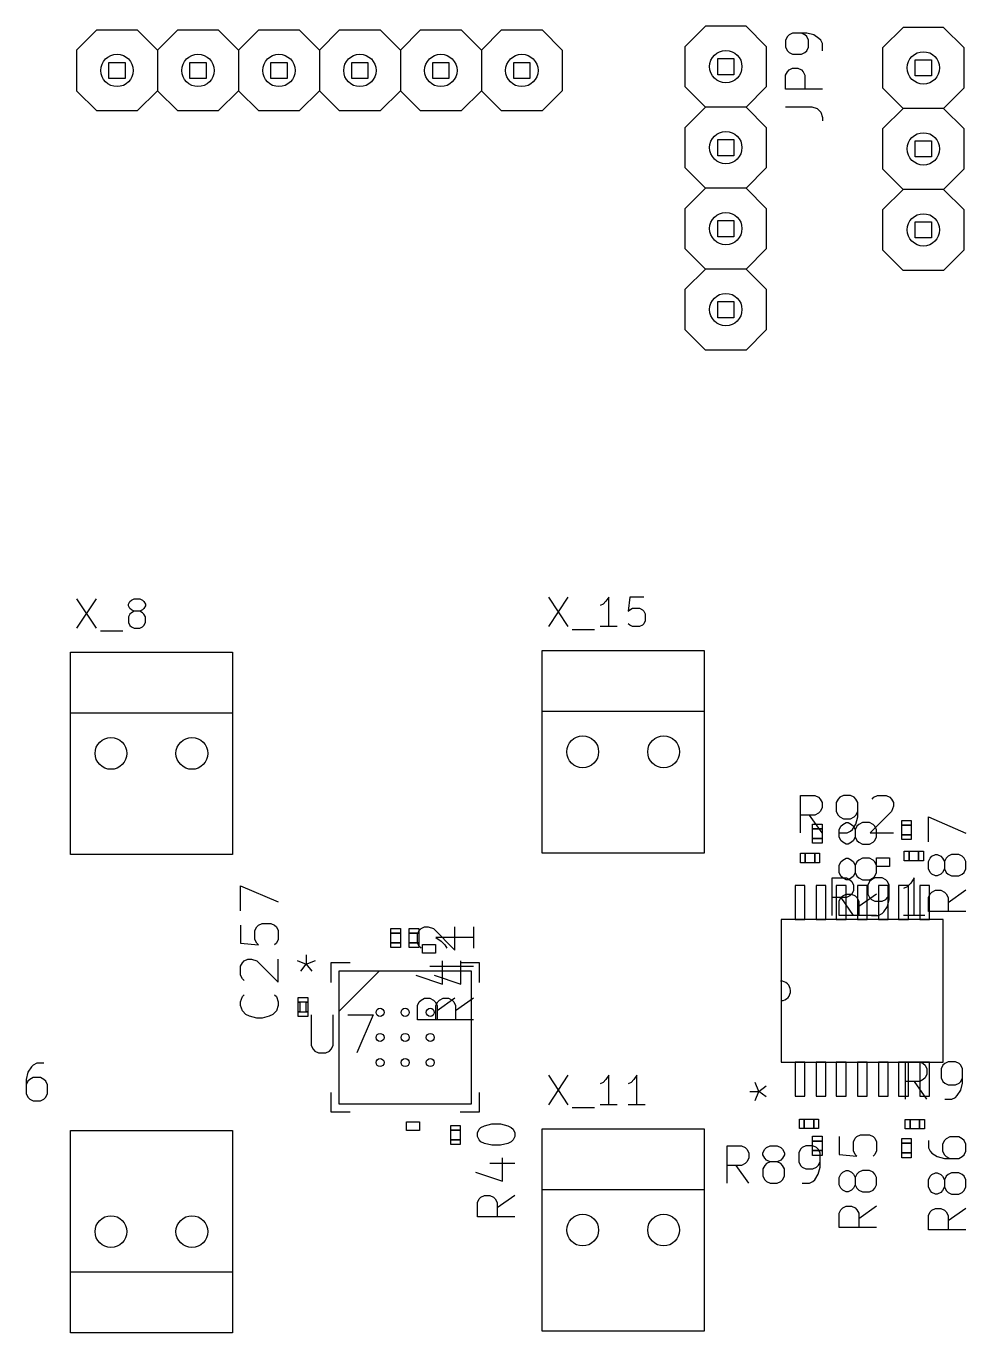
# Model space of a CAD drawing. Header units: millimetres. Extents: x -1 to 260, y -56 to 300.
# Drawn here: x 36.77 to 66.25, y 41.27 to 82.26 of the extents above; entities that cross this region are included whole.
import ezdxf

# ---------------------------------------------------------------- set-up
doc = ezdxf.new("R2010")
doc.units = ezdxf.units.MM
for name, color, linetype, true_color in [('Edge.Cuts', 254, 'CONTINUOUS', 0xd0d2cd), ('F.Fab', 9, 'CONTINUOUS', 0xafafaf), ('F.Silkscreen', 41, 'CONTINUOUS', 0xf2eda1)]:
    doc.layers.add(name, color=color, linetype=linetype, true_color=true_color)

msp = doc.modelspace()

# ---------------------------------------------------------------- linework, layer by layer
at = {"layer": 'Edge.Cuts'}
for centre, radius in [((39.62, 80.87), 0.508), ((42.16, 80.87), 0.508), ((44.7, 80.87), 0.508), ((47.24, 80.87), 0.508), ((49.78, 80.87), 0.508), ((52.32, 80.87), 0.508), ((58.72, 80.99), 0.508), ((64.92, 80.95), 0.508), ((58.72, 78.45), 0.508), ((64.92, 78.41), 0.508), ((58.72, 75.91), 0.508), ((64.92, 75.87), 0.508), ((58.72, 73.37), 0.508), ((39.43, 59.45), 0.5), ((41.97, 59.45), 0.5), ((54.23, 59.5), 0.5), ((56.77, 59.5), 0.5), ((47.8726, 51.3274), 0.127), ((48.66, 51.3274), 0.127), ((49.4474, 51.3274), 0.127), ((47.8726, 50.54), 0.127), ((48.66, 50.54), 0.127), ((49.4474, 50.54), 0.127), ((47.8726, 49.7526), 0.127), ((48.66, 49.7526), 0.127), ((49.4474, 49.7526), 0.127), ((39.43, 44.45), 0.5), ((41.97, 44.45), 0.5), ((54.23, 44.5), 0.5), ((56.77, 44.5), 0.5)]:
    msp.add_circle(centre, radius, dxfattribs=at)
at = {"layer": 'F.Fab', "linetype": 'CONTINUOUS'}
for p, q in [((58.466, 80.736), (58.466, 81.244)), ((58.466, 81.244), (58.974, 81.244)), ((58.974, 81.244), (58.974, 80.736)), ((64.666, 80.696), (64.666, 81.204)), ((64.666, 81.204), (65.174, 81.204)), ((65.174, 81.204), (65.174, 80.696)), ((39.366, 80.616), (39.366, 81.124)), ((39.366, 81.124), (39.874, 81.124)), ((39.874, 81.124), (39.874, 80.616)), ((41.906, 80.616), (41.906, 81.124)), ((41.906, 81.124), (42.414, 81.124)), ((42.414, 81.124), (42.414, 80.616)), ((44.446, 80.616), (44.446, 81.124)), ((44.446, 81.124), (44.954, 81.124)), ((44.954, 81.124), (44.954, 80.616)), ((46.986, 80.616), (46.986, 81.124)), ((46.986, 81.124), (47.494, 81.124)), ((47.494, 81.124), (47.494, 80.616)), ((49.526, 80.616), (49.526, 81.124)), ((49.526, 81.124), (50.034, 81.124)), ((50.034, 81.124), (50.034, 80.616)), ((52.066, 80.616), (52.066, 81.124)), ((52.066, 81.124), (52.574, 81.124)), ((52.574, 81.124), (52.574, 80.616)), ((39.874, 80.616), (39.366, 80.616)), ((42.414, 80.616), (41.906, 80.616)), ((44.954, 80.616), (44.446, 80.616)), ((47.494, 80.616), (46.986, 80.616)), ((50.034, 80.616), (49.526, 80.616)), ((52.574, 80.616), (52.066, 80.616)), ((58.974, 80.736), (58.466, 80.736)), ((65.174, 80.696), (64.666, 80.696)), ((58.466, 78.196), (58.466, 78.704)), ((58.466, 78.704), (58.974, 78.704)), ((58.974, 78.704), (58.974, 78.196)), ((64.666, 78.156), (64.666, 78.664)), ((64.666, 78.664), (65.174, 78.664)), ((65.174, 78.664), (65.174, 78.156)), ((58.974, 78.196), (58.466, 78.196)), ((65.174, 78.156), (64.666, 78.156)), ((58.466, 75.656), (58.466, 76.164)), ((58.466, 76.164), (58.974, 76.164)), ((58.974, 76.164), (58.974, 75.656)), ((64.666, 75.616), (64.666, 76.124)), ((64.666, 76.124), (65.174, 76.124)), ((65.174, 76.124), (65.174, 75.616)), ((58.974, 75.656), (58.466, 75.656)), ((65.174, 75.616), (64.666, 75.616)), ((58.466, 73.116), (58.466, 73.624)), ((58.466, 73.624), (58.974, 73.624)), ((58.974, 73.624), (58.974, 73.116)), ((58.974, 73.116), (58.466, 73.116)), ((61.44, 57.08), (61.44, 57.23)), ((61.44, 57.23), (61.74, 57.23)), ((61.74, 57.08), (61.44, 57.08)), ((61.74, 57.23), (61.74, 57.08)), ((64.24, 57.2), (64.24, 57.35)), ((64.24, 57.35), (64.54, 57.35)), ((64.54, 57.2), (64.24, 57.2)), ((64.54, 57.35), (64.54, 57.2)), ((61.44, 56.63), (61.44, 56.78)), ((61.44, 56.78), (61.74, 56.78)), ((61.74, 56.63), (61.44, 56.63)), ((61.74, 56.78), (61.74, 56.63)), ((64.24, 56.75), (64.24, 56.9)), ((64.24, 56.9), (64.54, 56.9)), ((64.54, 56.75), (64.24, 56.75)), ((64.54, 56.9), (64.54, 56.75)), ((61.06, 56.02), (61.06, 56.32)), ((61.06, 56.32), (61.21, 56.32)), ((61.21, 56.32), (61.21, 56.02)), ((61.51, 56.02), (61.51, 56.32)), ((61.51, 56.32), (61.66, 56.32)), ((61.66, 56.32), (61.66, 56.02)), ((64.32, 56.08), (64.32, 56.38)), ((64.32, 56.38), (64.47, 56.38)), ((64.47, 56.38), (64.47, 56.08)), ((64.77, 56.08), (64.77, 56.38)), ((64.77, 56.38), (64.92, 56.38)), ((64.92, 56.38), (64.92, 56.08)), ((61.21, 56.02), (61.06, 56.02)), ((61.66, 56.02), (61.51, 56.02)), ((64.47, 56.08), (64.32, 56.08)), ((64.92, 56.08), (64.77, 56.08)), ((60.8918, 55.302), (60.8918, 54.2352)), ((61.1966, 55.302), (60.8918, 55.302)), ((61.1966, 54.2352), (61.1966, 55.302)), ((61.5522, 55.302), (61.5522, 54.2352)), ((61.857, 55.302), (61.5522, 55.302)), ((61.857, 54.2352), (61.857, 55.302)), ((62.1872, 55.302), (62.1872, 54.2352)), ((62.492, 55.302), (62.1872, 55.302)), ((62.492, 54.2352), (62.492, 55.302)), ((62.8476, 55.302), (62.8476, 54.2352)), ((63.1524, 55.302), (62.8476, 55.302)), ((63.1524, 54.2352), (63.1524, 55.302)), ((63.508, 55.302), (63.508, 54.2352)), ((63.8128, 55.302), (63.508, 55.302)), ((63.8128, 54.2352), (63.8128, 55.302)), ((64.143, 55.302), (64.143, 54.2352)), ((64.4478, 55.302), (64.143, 55.302)), ((64.4478, 54.2352), (64.4478, 55.302)), ((64.8034, 55.302), (64.8034, 54.2352)), ((65.1082, 55.302), (64.8034, 55.302)), ((65.1082, 54.2352), (65.1082, 55.302)), ((60.46, 54.2352), (60.46, 51.6952)), ((65.54, 54.2352), (60.46, 54.2352)), ((60.8918, 54.2352), (61.1966, 54.2352)), ((61.5522, 54.2352), (61.857, 54.2352)), ((62.1872, 54.2352), (62.492, 54.2352)), ((62.8476, 54.2352), (63.1524, 54.2352)), ((63.508, 54.2352), (63.8128, 54.2352)), ((64.143, 54.2352), (64.4478, 54.2352)), ((64.8034, 54.2352), (65.1082, 54.2352)), ((65.54, 49.7648), (65.54, 54.2352)), ((48.21, 53.81), (48.21, 53.96)), ((48.21, 53.96), (48.51, 53.96)), ((48.51, 53.81), (48.21, 53.81)), ((48.51, 53.96), (48.51, 53.81)), ((48.79, 53.81), (48.79, 53.96)), ((48.79, 53.96), (49.09, 53.96)), ((49.09, 53.81), (48.79, 53.81)), ((49.09, 53.96), (49.09, 53.81)), ((48.21, 53.36), (48.21, 53.51)), ((48.21, 53.51), (48.51, 53.51)), ((48.51, 53.36), (48.21, 53.36)), ((48.51, 53.51), (48.51, 53.36)), ((48.79, 53.36), (48.79, 53.51)), ((48.79, 53.51), (49.09, 53.51)), ((49.09, 53.36), (48.79, 53.36)), ((49.09, 53.51), (49.09, 53.36)), ((45.273873, 52.957918), (45.558111, 52.844223)), ((45.558111, 53.128461), (45.558111, 52.844223)), ((45.558111, 52.844223), (45.84235, 52.957918)), ((45.387569, 52.616832), (45.558111, 52.844223)), ((45.558111, 52.844223), (45.728654, 52.616832)), ((46.5772, 52.6228), (46.5772, 48.4572)), ((46.5772, 51.3528), (47.8472, 52.6228)), ((50.7428, 52.6228), (46.5772, 52.6228)), ((47.5678, 52.6228), (47.263, 52.6228)), ((48.0504, 52.6228), (47.771, 52.6228)), ((48.5584, 52.6228), (48.2536, 52.6228)), ((49.0664, 52.6228), (48.7616, 52.6228)), ((49.549, 52.6228), (49.2696, 52.6228)), ((50.057, 52.6228), (49.7522, 52.6228)), ((50.7428, 48.4572), (50.7428, 52.6228)), ((45.30795, 51.648587), (45.30795, 51.798587)), ((45.30795, 51.798587), (45.60795, 51.798587)), ((45.30795, 51.348587), (45.30795, 51.648587)), ((45.30795, 51.648587), (45.35795, 51.648587)), ((45.60795, 51.648587), (45.30795, 51.648587)), ((45.35795, 51.648587), (45.35795, 51.348587)), ((45.55795, 51.348587), (45.55795, 51.648587)), ((45.55795, 51.648587), (45.60795, 51.648587)), ((45.60795, 51.798587), (45.60795, 51.648587)), ((45.60795, 51.648587), (45.60795, 51.348587)), ((46.5772, 51.937), (46.5772, 51.6322)), ((50.7428, 51.6322), (50.7428, 51.937)), ((60.46, 51.6952), (60.46, 49.7648)), ((45.35795, 51.348587), (45.30795, 51.348587)), ((45.30795, 51.198587), (45.30795, 51.348587)), ((45.30795, 51.348587), (45.60795, 51.348587)), ((45.60795, 51.348587), (45.55795, 51.348587)), ((45.60795, 51.348587), (45.60795, 51.198587)), ((45.715849, 51.253754), (45.715849, 50.283644)), ((46.400633, 50.283644), (46.400633, 51.253754)), ((46.5772, 51.429), (46.5772, 51.1496)), ((46.857156, 51.253754), (47.65607, 51.253754)), ((47.65607, 51.253754), (47.142482, 50.055382)), ((50.7428, 51.1496), (50.7428, 51.429)), ((45.60795, 51.198587), (45.30795, 51.198587)), ((46.5772, 50.9464), (46.5772, 50.6416)), ((50.7428, 50.6416), (50.7428, 50.9464)), ((46.5772, 50.4384), (46.5772, 50.1336)), ((50.7428, 50.1336), (50.7428, 50.4384)), ((45.715849, 50.283644), (45.772915, 50.169513)), ((45.772915, 50.169513), (45.82998, 50.112448)), ((45.82998, 50.112448), (45.944111, 50.055382)), ((45.944111, 50.055382), (46.172372, 50.055382)), ((46.172372, 50.055382), (46.286503, 50.112448)), ((46.286503, 50.112448), (46.343568, 50.169513)), ((46.343568, 50.169513), (46.400633, 50.283644)), ((46.5772, 49.9304), (46.5772, 49.651)), ((50.7428, 49.651), (50.7428, 49.9304)), ((60.46, 49.7648), (65.54, 49.7648)), ((60.8918, 49.7648), (60.8918, 48.698)), ((61.1966, 49.7648), (60.8918, 49.7648)), ((61.1966, 48.698), (61.1966, 49.7648)), ((61.5522, 49.7648), (61.5522, 48.698)), ((61.857, 49.7648), (61.5522, 49.7648)), ((61.857, 48.698), (61.857, 49.7648)), ((62.1872, 49.7648), (62.1872, 48.698)), ((62.492, 49.7648), (62.1872, 49.7648)), ((62.492, 48.698), (62.492, 49.7648)), ((62.8476, 49.7648), (62.8476, 48.698)), ((63.1524, 49.7648), (62.8476, 49.7648)), ((63.1524, 48.698), (63.1524, 49.7648)), ((63.508, 49.7648), (63.508, 48.698)), ((63.8128, 49.7648), (63.508, 49.7648)), ((63.8128, 48.698), (63.8128, 49.7648)), ((64.143, 49.7648), (64.143, 48.698)), ((64.4478, 49.7648), (64.143, 49.7648)), ((64.4478, 48.698), (64.4478, 49.7648)), ((64.8034, 49.7648), (64.8034, 48.698)), ((65.1082, 49.7648), (64.8034, 49.7648)), ((65.1082, 48.698), (65.1082, 49.7648)), ((46.5772, 49.4478), (46.5772, 49.143)), ((50.7428, 49.143), (50.7428, 49.4478)), ((59.471738, 48.847311), (59.755976, 48.847311)), ((59.755976, 48.847311), (59.642281, 49.13155)), ((59.642281, 48.563073), (59.755976, 48.847311)), ((59.755976, 48.847311), (59.983367, 49.017854)), ((59.983367, 48.676769), (59.755976, 48.847311)), ((46.5772, 48.4572), (50.7428, 48.4572)), ((47.263, 48.4572), (47.5678, 48.4572)), ((47.771, 48.4572), (48.0504, 48.4572)), ((48.2536, 48.4572), (48.5584, 48.4572)), ((48.7616, 48.4572), (49.0664, 48.4572)), ((49.2696, 48.4572), (49.549, 48.4572)), ((49.7522, 48.4572), (50.057, 48.4572)), ((60.8918, 48.698), (61.1966, 48.698)), ((61.5522, 48.698), (61.857, 48.698)), ((62.1872, 48.698), (62.492, 48.698)), ((62.8476, 48.698), (63.1524, 48.698)), ((63.508, 48.698), (63.8128, 48.698)), ((64.143, 48.698), (64.4478, 48.698)), ((64.8034, 48.698), (65.1082, 48.698)), ((61.03, 47.68), (61.03, 47.98)), ((61.03, 47.98), (61.18, 47.98)), ((61.18, 47.98), (61.18, 47.68)), ((61.48, 47.68), (61.48, 47.98)), ((61.48, 47.98), (61.63, 47.98)), ((61.63, 47.98), (61.63, 47.68)), ((64.35, 47.67), (64.35, 47.97)), ((64.35, 47.97), (64.5, 47.97)), ((64.5, 47.97), (64.5, 47.67)), ((64.8, 47.67), (64.8, 47.97)), ((64.8, 47.97), (64.95, 47.97)), ((64.95, 47.97), (64.95, 47.67)), ((50.09, 47.63), (50.09, 47.78)), ((50.09, 47.78), (50.39, 47.78)), ((50.39, 47.63), (50.09, 47.63)), ((50.39, 47.78), (50.39, 47.63)), ((61.18, 47.68), (61.03, 47.68)), ((61.63, 47.68), (61.48, 47.68)), ((64.5, 47.67), (64.35, 47.67)), ((64.95, 47.67), (64.8, 47.67)), ((50.09, 47.18), (50.09, 47.33)), ((50.09, 47.33), (50.39, 47.33)), ((50.39, 47.18), (50.09, 47.18)), ((50.39, 47.33), (50.39, 47.18)), ((61.44, 47.29), (61.44, 47.44)), ((61.44, 47.44), (61.74, 47.44)), ((61.74, 47.29), (61.44, 47.29)), ((61.74, 47.44), (61.74, 47.29)), ((64.24, 47.22), (64.24, 47.37)), ((64.24, 47.37), (64.54, 47.37)), ((64.54, 47.22), (64.24, 47.22)), ((64.54, 47.37), (64.54, 47.22)), ((61.44, 46.84), (61.44, 46.99)), ((61.44, 46.99), (61.74, 46.99)), ((61.74, 46.84), (61.44, 46.84)), ((61.74, 46.99), (61.74, 46.84)), ((64.24, 46.77), (64.24, 46.92)), ((64.24, 46.92), (64.54, 46.92)), ((64.54, 46.77), (64.24, 46.77)), ((64.54, 46.92), (64.54, 46.77))]:
    msp.add_line(p, q, dxfattribs=at)
at = {"layer": 'F.Fab'}
for centre, radius in [((39.62, 80.87), 0.508), ((42.16, 80.87), 0.508), ((44.7, 80.87), 0.508), ((47.24, 80.87), 0.508), ((49.78, 80.87), 0.508), ((52.32, 80.87), 0.508), ((58.72, 80.99), 0.508), ((64.92, 80.95), 0.508), ((58.72, 78.45), 0.508), ((64.92, 78.41), 0.508), ((58.72, 75.91), 0.508), ((64.92, 75.87), 0.508), ((58.72, 73.37), 0.508), ((39.43, 59.45), 0.5), ((41.97, 59.45), 0.5), ((54.23, 59.5), 0.5), ((56.77, 59.5), 0.5), ((47.8726, 51.3274), 0.127), ((48.66, 51.3274), 0.127), ((49.4474, 51.3274), 0.127), ((47.8726, 50.54), 0.127), ((48.66, 50.54), 0.127), ((49.4474, 50.54), 0.127), ((47.8726, 49.7526), 0.127), ((48.66, 49.7526), 0.127), ((49.4474, 49.7526), 0.127), ((39.43, 44.45), 0.5), ((41.97, 44.45), 0.5), ((54.23, 44.5), 0.5), ((56.77, 44.5), 0.5)]:
    msp.add_circle(centre, radius, dxfattribs=at)
msp.add_arc((60.4473, 52), 0.305064, -87.614056, 92.385944, dxfattribs=at)
at = {"layer": 'F.Silkscreen', "linetype": 'CONTINUOUS'}
for p, q in [((38.985, 82.14), (38.35, 81.505)), ((38.985, 82.14), (40.255, 82.14)), ((40.255, 82.14), (40.89, 81.505)), ((40.89, 81.505), (41.525, 82.14)), ((41.525, 82.14), (42.795, 82.14)), ((42.795, 82.14), (43.43, 81.505)), ((43.43, 81.505), (44.065, 82.14)), ((44.065, 82.14), (45.335, 82.14)), ((45.335, 82.14), (45.97, 81.505)), ((46.605, 82.14), (45.97, 81.505)), ((46.605, 82.14), (47.875, 82.14)), ((47.875, 82.14), (48.51, 81.505)), ((48.51, 81.505), (49.145, 82.14)), ((49.145, 82.14), (50.415, 82.14)), ((50.415, 82.14), (51.05, 81.505)), ((51.685, 82.14), (51.05, 81.505)), ((51.685, 82.14), (52.955, 82.14)), ((52.955, 82.14), (53.59, 81.505)), ((58.085, 82.26), (57.45, 81.625)), ((59.355, 82.26), (58.085, 82.26)), ((59.99, 81.625), (59.355, 82.26)), ((60.707956, 81.985836), (60.652922, 81.930802)), ((60.818022, 82.040869), (60.707956, 81.985836)), ((61.258289, 82.040869), (60.818022, 82.040869)), ((61.203256, 81.985836), (61.093189, 82.040869)), ((61.258289, 81.930802), (61.203256, 81.985836)), ((61.478422, 81.985836), (61.258289, 82.040869)), ((61.643522, 81.875769), (61.478422, 81.985836)), ((64.285, 82.22), (63.65, 81.585)), ((65.555, 82.22), (64.285, 82.22)), ((66.19, 81.585), (65.555, 82.22)), ((57.45, 80.355), (57.45, 81.625)), ((59.99, 81.625), (59.99, 80.355)), ((60.652922, 81.930802), (60.597889, 81.820736)), ((60.597889, 81.820736), (60.597889, 81.600602)), ((60.597889, 81.600602), (60.652922, 81.490536)), ((61.313322, 81.820736), (61.258289, 81.930802)), ((61.258289, 81.490536), (61.313322, 81.600602)), ((61.313322, 81.600602), (61.313322, 81.820736)), ((61.698556, 81.820736), (61.643522, 81.875769)), ((61.753589, 81.710669), (61.698556, 81.820736)), ((61.753589, 81.490536), (61.753589, 81.710669)), ((63.65, 80.315), (63.65, 81.585)), ((66.19, 81.585), (66.19, 80.315)), ((38.35, 81.505), (38.35, 80.235)), ((40.89, 81.505), (40.89, 80.235)), ((43.43, 81.505), (43.43, 80.235)), ((45.97, 81.505), (45.97, 80.235)), ((48.51, 81.505), (48.51, 80.235)), ((51.05, 81.505), (51.05, 80.235)), ((53.59, 81.505), (53.59, 80.235)), ((60.652922, 81.490536), (60.707956, 81.435502)), ((60.707956, 81.435502), (60.818022, 81.380469)), ((60.818022, 81.380469), (61.093189, 81.380469)), ((61.093189, 81.380469), (61.203256, 81.435502)), ((61.203256, 81.435502), (61.258289, 81.490536)), ((60.597889, 80.720069), (60.652922, 80.830136)), ((60.652922, 80.830136), (60.707956, 80.885169)), ((60.707956, 80.885169), (60.818022, 80.940202)), ((60.818022, 80.940202), (60.983122, 80.940202)), ((60.983122, 80.940202), (61.093189, 80.885169)), ((61.093189, 80.885169), (61.148222, 80.830136)), ((61.148222, 80.830136), (61.203256, 80.720069)), ((58.085, 79.72), (57.45, 80.355)), ((59.99, 80.355), (59.355, 79.72)), ((60.597889, 80.279802), (60.597889, 80.720069)), ((61.203256, 80.720069), (61.203256, 80.279802)), ((38.35, 80.235), (38.985, 79.6)), ((40.89, 80.235), (40.255, 79.6)), ((41.525, 79.6), (40.89, 80.235)), ((43.43, 80.235), (42.795, 79.6)), ((44.065, 79.6), (43.43, 80.235)), ((45.97, 80.235), (45.335, 79.6)), ((45.97, 80.235), (46.605, 79.6)), ((48.51, 80.235), (47.875, 79.6)), ((49.145, 79.6), (48.51, 80.235)), ((51.05, 80.235), (50.415, 79.6)), ((51.05, 80.235), (51.685, 79.6)), ((53.59, 80.235), (52.955, 79.6)), ((61.753589, 80.279802), (60.597889, 80.279802)), ((64.285, 79.68), (63.65, 80.315)), ((66.19, 80.315), (65.555, 79.68)), ((40.255, 79.6), (38.985, 79.6)), ((42.795, 79.6), (41.525, 79.6)), ((45.335, 79.6), (44.065, 79.6)), ((47.875, 79.6), (46.605, 79.6)), ((50.415, 79.6), (49.145, 79.6)), ((52.955, 79.6), (51.685, 79.6)), ((57.45, 79.085), (58.085, 79.72)), ((59.355, 79.72), (58.085, 79.72)), ((59.355, 79.72), (59.99, 79.085)), ((60.597889, 79.729469), (61.423389, 79.729469)), ((61.423389, 79.729469), (61.588489, 79.674436)), ((61.588489, 79.674436), (61.698556, 79.564369)), ((61.698556, 79.564369), (61.753589, 79.399269)), ((63.65, 79.045), (64.285, 79.68)), ((65.555, 79.68), (64.285, 79.68)), ((65.555, 79.68), (66.19, 79.045)), ((61.753589, 79.399269), (61.753589, 79.289203)), ((57.45, 77.815), (57.45, 79.085)), ((59.99, 79.085), (59.99, 77.815)), ((63.65, 77.775), (63.65, 79.045)), ((66.19, 79.045), (66.19, 77.775)), ((58.085, 77.18), (57.45, 77.815)), ((59.99, 77.815), (59.355, 77.18)), ((64.285, 77.14), (63.65, 77.775)), ((66.19, 77.775), (65.555, 77.14)), ((57.45, 76.545), (58.085, 77.18)), ((59.355, 77.18), (58.085, 77.18)), ((59.355, 77.18), (59.99, 76.545)), ((63.65, 76.505), (64.285, 77.14)), ((65.555, 77.14), (64.285, 77.14)), ((65.555, 77.14), (66.19, 76.505)), ((57.45, 75.275), (57.45, 76.545)), ((59.99, 76.545), (59.99, 75.275)), ((63.65, 75.235), (63.65, 76.505)), ((66.19, 76.505), (66.19, 75.235)), ((58.085, 74.64), (57.45, 75.275)), ((59.99, 75.275), (59.355, 74.64)), ((64.285, 74.6), (63.65, 75.235)), ((66.19, 75.235), (65.555, 74.6)), ((58.085, 74.64), (57.45, 74.005)), ((59.355, 74.64), (58.085, 74.64)), ((59.99, 74.005), (59.355, 74.64)), ((65.555, 74.6), (64.285, 74.6)), ((57.45, 72.735), (57.45, 74.005)), ((59.99, 74.005), (59.99, 72.735)), ((58.085, 72.1), (57.45, 72.735)), ((59.99, 72.735), (59.355, 72.1)), ((59.355, 72.1), (58.085, 72.1)), ((53.152237, 64.352463), (53.76861, 63.427903)), ((53.76861, 64.352463), (53.152237, 63.427903)), ((55.045383, 64.352463), (54.95733, 64.220383)), ((55.045383, 63.427903), (55.045383, 64.352463)), ((55.705783, 64.352463), (55.661756, 63.912196)), ((56.14605, 64.352463), (55.705783, 64.352463)), ((38.352237, 64.302463), (38.96861, 63.377903)), ((38.96861, 64.302463), (38.352237, 63.377903)), ((39.981223, 64.126356), (40.02525, 64.21441)), ((39.981223, 64.08233), (39.981223, 64.126356)), ((40.02525, 63.994276), (39.981223, 64.08233)), ((40.02525, 64.21441), (40.069277, 64.258436)), ((40.069277, 63.95025), (40.02525, 63.994276)), ((40.069277, 64.258436), (40.15733, 64.302463)), ((40.15733, 63.906223), (40.069277, 63.95025)), ((40.15733, 64.302463), (40.333437, 64.302463)), ((40.333437, 64.302463), (40.42149, 64.258436)), ((40.42149, 63.95025), (40.333437, 63.906223)), ((40.42149, 64.258436), (40.465517, 64.21441)), ((40.465517, 63.994276), (40.42149, 63.95025)), ((40.465517, 64.21441), (40.509543, 64.126356)), ((40.509543, 64.08233), (40.465517, 63.994276)), ((40.509543, 64.126356), (40.509543, 64.08233)), ((54.869277, 64.13233), (54.781223, 64.088303)), ((54.95733, 64.220383), (54.869277, 64.13233)), ((55.661756, 63.912196), (55.705783, 63.956223)), ((55.705783, 63.956223), (55.793836, 64.00025)), ((55.793836, 64.00025), (56.01397, 64.00025)), ((56.01397, 64.00025), (56.102023, 63.956223)), ((56.102023, 63.956223), (56.14605, 63.912196)), ((40.02525, 63.81817), (39.981223, 63.730116)), ((39.981223, 63.730116), (39.981223, 63.55401)), ((39.981223, 63.55401), (40.02525, 63.465956)), ((40.069277, 63.862196), (40.02525, 63.81817)), ((40.15733, 63.906223), (40.069277, 63.862196)), ((40.333437, 63.906223), (40.15733, 63.906223)), ((40.42149, 63.862196), (40.333437, 63.906223)), ((40.465517, 63.81817), (40.42149, 63.862196)), ((40.509543, 63.730116), (40.465517, 63.81817)), ((40.465517, 63.465956), (40.509543, 63.55401)), ((40.509543, 63.55401), (40.509543, 63.730116)), ((56.14605, 63.912196), (56.190076, 63.824143)), ((56.190076, 63.60401), (56.14605, 63.515956)), ((56.190076, 63.824143), (56.190076, 63.60401)), ((39.10069, 63.28985), (39.805116, 63.28985)), ((40.02525, 63.465956), (40.069277, 63.42193)), ((40.069277, 63.42193), (40.15733, 63.377903)), ((40.15733, 63.377903), (40.333437, 63.377903)), ((40.333437, 63.377903), (40.42149, 63.42193)), ((40.42149, 63.42193), (40.465517, 63.465956)), ((53.90069, 63.33985), (54.605116, 63.33985)), ((55.309543, 63.427903), (54.781223, 63.427903)), ((55.705783, 63.47193), (55.661756, 63.515956)), ((55.793836, 63.427903), (55.705783, 63.47193)), ((56.01397, 63.427903), (55.793836, 63.427903)), ((56.102023, 63.47193), (56.01397, 63.427903)), ((56.14605, 63.515956), (56.102023, 63.47193)), ((38.16, 62.625), (43.24, 62.625)), ((38.16, 60.72), (38.16, 62.625)), ((43.24, 62.625), (43.24, 60.72)), ((52.96, 62.675), (58.04, 62.675)), ((52.96, 60.77), (52.96, 62.675)), ((58.04, 62.675), (58.04, 60.77)), ((38.16, 60.72), (43.24, 60.72)), ((38.16, 56.275), (38.16, 60.72)), ((43.24, 60.72), (43.24, 56.275)), ((52.96, 60.77), (58.04, 60.77)), ((52.96, 56.325), (52.96, 60.77)), ((58.04, 60.77), (58.04, 56.325)), ((61.066619, 56.953844), (61.066619, 58.130372)), ((61.066619, 58.130372), (61.51482, 58.130372)), ((61.51482, 58.130372), (61.626871, 58.074347)), ((61.626871, 58.074347), (61.682896, 58.018322)), ((61.682896, 58.018322), (61.738921, 57.906272)), ((61.738921, 57.906272), (61.738921, 57.738196)), ((62.243147, 58.018322), (62.187122, 57.906272)), ((62.187122, 57.906272), (62.187122, 57.626146)), ((62.299172, 58.074347), (62.243147, 58.018322)), ((62.411223, 58.130372), (62.299172, 58.074347)), ((62.635323, 58.130372), (62.411223, 58.130372)), ((62.747374, 58.074347), (62.635323, 58.130372)), ((62.803399, 58.018322), (62.747374, 58.074347)), ((62.859424, 57.906272), (62.803399, 58.018322)), ((62.859424, 57.458071), (62.859424, 57.906272)), ((63.307625, 58.018322), (63.36365, 58.074347)), ((63.36365, 58.074347), (63.475701, 58.130372)), ((63.475701, 58.130372), (63.755826, 58.130372)), ((63.755826, 58.130372), (63.867877, 58.074347)), ((63.867877, 58.074347), (63.923902, 58.018322)), ((63.923902, 58.018322), (63.979927, 57.906272)), ((63.979927, 57.794222), (63.923902, 57.626146)), ((63.979927, 57.906272), (63.979927, 57.794222)), ((61.51482, 57.514096), (61.066619, 57.514096)), ((61.738921, 56.953844), (61.346745, 57.514096)), ((61.626871, 57.570121), (61.51482, 57.514096)), ((61.682896, 57.626146), (61.626871, 57.570121)), ((61.738921, 57.738196), (61.682896, 57.626146)), ((62.187122, 57.626146), (62.243147, 57.514096)), ((62.243147, 57.514096), (62.299172, 57.458071)), ((62.299172, 57.458071), (62.411223, 57.402046)), ((62.411223, 57.402046), (62.635323, 57.402046)), ((62.635323, 57.402046), (62.747374, 57.458071)), ((62.747374, 57.458071), (62.803399, 57.514096)), ((62.803399, 57.514096), (62.859424, 57.626146)), ((62.803399, 57.23397), (62.859424, 57.458071)), ((63.923902, 57.626146), (63.2516, 56.953844)), ((65.076164, 56.671078), (65.076164, 57.45543)), ((65.076164, 57.45543), (66.252692, 56.951204)), ((61.44, 56.78), (61.44, 57.08)), ((61.44, 57.08), (61.74, 57.08)), ((61.74, 57.08), (61.74, 56.78)), ((62.276164, 57.055304), (62.332189, 57.167355)), ((62.276164, 56.831204), (62.276164, 57.055304)), ((62.332189, 57.167355), (62.388214, 57.22338)), ((62.388214, 57.22338), (62.500264, 57.279405)), ((62.500264, 57.279405), (62.556289, 57.279405)), ((62.523273, 56.953844), (62.635323, 57.00987)), ((62.556289, 57.279405), (62.66834, 57.22338)), ((62.635323, 57.00987), (62.691348, 57.065895)), ((62.66834, 57.22338), (62.724365, 57.167355)), ((62.691348, 57.065895), (62.803399, 57.23397)), ((62.724365, 57.167355), (62.78039, 57.055304)), ((62.836415, 57.167355), (62.78039, 57.055304)), ((62.78039, 57.055304), (62.78039, 56.831204)), ((62.89244, 57.22338), (62.836415, 57.167355)), ((63.004491, 57.279405), (62.89244, 57.22338)), ((63.228591, 57.279405), (63.004491, 57.279405)), ((63.340641, 57.22338), (63.228591, 57.279405)), ((63.396667, 57.167355), (63.340641, 57.22338)), ((63.452692, 57.055304), (63.396667, 57.167355)), ((63.452692, 56.831204), (63.452692, 57.055304)), ((64.24, 56.9), (64.24, 57.2)), ((64.24, 57.2), (64.54, 57.2)), ((64.54, 57.2), (64.54, 56.9)), ((61.74, 56.78), (61.44, 56.78)), ((62.332189, 56.719153), (62.276164, 56.831204)), ((62.299172, 56.953844), (62.523273, 56.953844)), ((62.388214, 56.663128), (62.332189, 56.719153)), ((62.500264, 56.607103), (62.388214, 56.663128)), ((62.556289, 56.607103), (62.500264, 56.607103)), ((62.66834, 56.663128), (62.556289, 56.607103)), ((62.724365, 56.719153), (62.66834, 56.663128)), ((62.78039, 56.831204), (62.724365, 56.719153)), ((62.78039, 56.831204), (62.836415, 56.719153)), ((62.836415, 56.719153), (62.89244, 56.663128)), ((62.89244, 56.663128), (63.004491, 56.607103)), ((63.004491, 56.607103), (63.228591, 56.607103)), ((63.228591, 56.607103), (63.340641, 56.663128)), ((63.2516, 56.953844), (63.979927, 56.953844)), ((63.340641, 56.663128), (63.396667, 56.719153)), ((63.396667, 56.719153), (63.452692, 56.831204)), ((64.54, 56.9), (64.24, 56.9)), ((43.24, 56.275), (38.16, 56.275)), ((58.04, 56.325), (52.96, 56.325)), ((61.21, 56.02), (61.21, 56.32)), ((61.21, 56.32), (61.51, 56.32)), ((61.51, 56.32), (61.51, 56.02)), ((62.388214, 56.102877), (62.500264, 56.158902)), ((62.500264, 56.158902), (62.556289, 56.158902)), ((62.556289, 56.158902), (62.66834, 56.102877)), ((63.004491, 56.158902), (62.89244, 56.102877)), ((63.228591, 56.158902), (63.004491, 56.158902)), ((63.340641, 56.102877), (63.228591, 56.158902)), ((63.4468, 55.8989), (63.4468, 56.1783)), ((63.4468, 56.1783), (63.8532, 56.1783)), ((63.8532, 56.1783), (63.8532, 55.8989)), ((64.47, 56.08), (64.47, 56.38)), ((64.47, 56.38), (64.77, 56.38)), ((64.77, 56.38), (64.77, 56.08)), ((65.076164, 56.054801), (65.132189, 56.166852)), ((65.132189, 56.166852), (65.188214, 56.222877)), ((65.188214, 56.222877), (65.300264, 56.278902)), ((65.300264, 56.278902), (65.356289, 56.278902)), ((65.356289, 56.278902), (65.46834, 56.222877)), ((65.46834, 56.222877), (65.524365, 56.166852)), ((65.524365, 56.166852), (65.58039, 56.054801)), ((65.636415, 56.166852), (65.58039, 56.054801)), ((65.69244, 56.222877), (65.636415, 56.166852)), ((65.804491, 56.278902), (65.69244, 56.222877)), ((66.028591, 56.278902), (65.804491, 56.278902)), ((66.140641, 56.222877), (66.028591, 56.278902)), ((66.196667, 56.166852), (66.140641, 56.222877)), ((66.252692, 56.054801), (66.196667, 56.166852)), ((61.51, 56.02), (61.21, 56.02)), ((62.276164, 55.934801), (62.332189, 56.046852)), ((62.276164, 55.710701), (62.276164, 55.934801)), ((62.332189, 56.046852), (62.388214, 56.102877)), ((62.66834, 56.102877), (62.724365, 56.046852)), ((62.724365, 56.046852), (62.78039, 55.934801)), ((62.836415, 56.046852), (62.78039, 55.934801)), ((62.78039, 55.934801), (62.78039, 55.710701)), ((62.89244, 56.102877), (62.836415, 56.046852)), ((63.396667, 56.046852), (63.340641, 56.102877)), ((63.452692, 55.934801), (63.396667, 56.046852)), ((63.8532, 55.8989), (63.4468, 55.8989)), ((63.452692, 55.710701), (63.452692, 55.934801)), ((64.77, 56.08), (64.47, 56.08)), ((65.076164, 55.830701), (65.076164, 56.054801)), ((65.132189, 55.71865), (65.076164, 55.830701)), ((65.58039, 55.830701), (65.524365, 55.71865)), ((65.58039, 56.054801), (65.58039, 55.830701)), ((65.58039, 55.830701), (65.636415, 55.71865)), ((66.196667, 55.71865), (66.252692, 55.830701)), ((66.252692, 55.830701), (66.252692, 56.054801)), ((62.056097, 54.367307), (62.056097, 55.543835)), ((62.056097, 55.543835), (62.504298, 55.543835)), ((62.332189, 55.59865), (62.276164, 55.710701)), ((62.388214, 55.542625), (62.332189, 55.59865)), ((62.500264, 55.4866), (62.388214, 55.542625)), ((62.556289, 55.4866), (62.500264, 55.4866)), ((62.504298, 55.543835), (62.616349, 55.48781)), ((62.66834, 55.542625), (62.556289, 55.4866)), ((62.616349, 55.48781), (62.672374, 55.431785)), ((62.724365, 55.59865), (62.66834, 55.542625)), ((62.672374, 55.431785), (62.728399, 55.319735)), ((62.78039, 55.710701), (62.724365, 55.59865)), ((62.78039, 55.710701), (62.836415, 55.59865)), ((62.836415, 55.59865), (62.89244, 55.542625)), ((62.89244, 55.542625), (63.004491, 55.4866)), ((63.004491, 55.4866), (63.228591, 55.4866)), ((63.232625, 55.431785), (63.1766, 55.319735)), ((63.228591, 55.4866), (63.340641, 55.542625)), ((63.28865, 55.48781), (63.232625, 55.431785)), ((63.400701, 55.543835), (63.28865, 55.48781)), ((63.340641, 55.542625), (63.396667, 55.59865)), ((63.396667, 55.59865), (63.452692, 55.710701)), ((63.624801, 55.543835), (63.400701, 55.543835)), ((63.736852, 55.48781), (63.624801, 55.543835)), ((63.792877, 55.431785), (63.736852, 55.48781)), ((63.848902, 55.319735), (63.792877, 55.431785)), ((64.521204, 55.37576), (64.409153, 55.26371)), ((64.633254, 55.543835), (64.521204, 55.37576)), ((64.633254, 54.367307), (64.633254, 55.543835)), ((65.188214, 55.662625), (65.132189, 55.71865)), ((65.300264, 55.6066), (65.188214, 55.662625)), ((65.356289, 55.6066), (65.300264, 55.6066)), ((65.46834, 55.662625), (65.356289, 55.6066)), ((65.524365, 55.71865), (65.46834, 55.662625)), ((65.636415, 55.71865), (65.69244, 55.662625)), ((65.69244, 55.662625), (65.804491, 55.6066)), ((65.804491, 55.6066), (66.028591, 55.6066)), ((66.028591, 55.6066), (66.140641, 55.662625)), ((66.140641, 55.662625), (66.196667, 55.71865)), ((43.497577, 54.51069), (43.497577, 55.295042)), ((43.497577, 55.295042), (44.674105, 54.790816)), ((62.504298, 54.927559), (62.056097, 54.927559)), ((62.276164, 54.814298), (62.332189, 54.926349)), ((62.332189, 54.926349), (62.388214, 54.982374)), ((62.728399, 54.367307), (62.336223, 54.927559)), ((62.388214, 54.982374), (62.500264, 55.038399)), ((62.500264, 55.038399), (62.66834, 55.038399)), ((62.616349, 54.983584), (62.504298, 54.927559)), ((62.672374, 55.039609), (62.616349, 54.983584)), ((62.66834, 55.038399), (62.78039, 54.982374)), ((62.728399, 55.151659), (62.672374, 55.039609)), ((62.728399, 55.319735), (62.728399, 55.151659)), ((62.78039, 54.982374), (62.836415, 54.926349)), ((62.836415, 54.926349), (62.89244, 54.814298)), ((63.452692, 55.038399), (62.89244, 54.646223)), ((63.1766, 55.319735), (63.1766, 55.039609)), ((63.1766, 55.039609), (63.232625, 54.927559)), ((63.232625, 54.927559), (63.28865, 54.871534)), ((63.736852, 54.871534), (63.792877, 54.927559)), ((63.792877, 54.927559), (63.848902, 55.039609)), ((63.848902, 54.871534), (63.848902, 55.319735)), ((64.409153, 55.26371), (64.297103, 55.207685)), ((65.076164, 54.934298), (65.132189, 55.046349)), ((65.076164, 54.486097), (65.076164, 54.934298)), ((65.132189, 55.046349), (65.188214, 55.102374)), ((65.188214, 55.102374), (65.300264, 55.158399)), ((65.300264, 55.158399), (65.46834, 55.158399)), ((65.46834, 55.158399), (65.58039, 55.102374)), ((65.58039, 55.102374), (65.636415, 55.046349)), ((65.636415, 55.046349), (65.69244, 54.934298)), ((66.252692, 55.158399), (65.69244, 54.766223)), ((65.69244, 54.934298), (65.69244, 54.486097)), ((62.276164, 54.366097), (62.276164, 54.814298)), ((62.89244, 54.814298), (62.89244, 54.366097)), ((63.28865, 54.871534), (63.400701, 54.815509)), ((63.400701, 54.815509), (63.624801, 54.815509)), ((63.624801, 54.815509), (63.736852, 54.871534)), ((63.680826, 54.479358), (63.792877, 54.647433)), ((63.792877, 54.647433), (63.848902, 54.871534)), ((44.057828, 54.062489), (44.169878, 54.118514)), ((44.169878, 54.118514), (44.450004, 54.118514)), ((44.450004, 54.118514), (44.562054, 54.062489)), ((60.46, 54.2352), (60.46, 51.6952)), ((63.452692, 54.366097), (62.276164, 54.366097)), ((63.28865, 54.367307), (63.512751, 54.367307)), ((63.512751, 54.367307), (63.624801, 54.423333)), ((63.624801, 54.423333), (63.680826, 54.479358)), ((64.969405, 54.367307), (64.297103, 54.367307)), ((66.252692, 54.486097), (65.076164, 54.486097)), ((65.54, 49.7648), (65.54, 54.2352)), ((43.497577, 54.062489), (43.497577, 53.502237)), ((43.945778, 53.894413), (44.001803, 54.006464)), ((43.945778, 53.614288), (43.945778, 53.894413)), ((44.001803, 54.006464), (44.057828, 54.062489)), ((44.562054, 54.062489), (44.61808, 54.006464)), ((44.61808, 54.006464), (44.674105, 53.894413)), ((44.674105, 53.894413), (44.674105, 53.614288)), ((48.21, 53.51), (48.21, 53.81)), ((48.21, 53.81), (48.51, 53.81)), ((48.51, 53.81), (48.51, 53.51)), ((48.79, 53.51), (48.79, 53.81)), ((48.79, 53.81), (49.09, 53.81)), ((49.046164, 53.785304), (49.102189, 53.897355)), ((49.046164, 53.505179), (49.046164, 53.785304)), ((49.09, 53.81), (49.09, 53.51)), ((49.102189, 53.897355), (49.158214, 53.95338)), ((49.158214, 53.95338), (49.270264, 54.009405)), ((49.270264, 54.009405), (49.382315, 54.009405)), ((49.382315, 54.009405), (49.55039, 53.95338)), ((49.55039, 53.95338), (50.222692, 53.281078)), ((50.222692, 53.281078), (50.222692, 54.009405)), ((50.802692, 54.009405), (50.802692, 53.337103)), ((43.497577, 53.502237), (44.057828, 53.446212)), ((44.001803, 53.502237), (43.945778, 53.614288)), ((44.057828, 53.446212), (44.001803, 53.502237)), ((44.61808, 53.502237), (44.562054, 53.446212)), ((44.674105, 53.614288), (44.61808, 53.502237)), ((48.51, 53.51), (48.21, 53.51)), ((49.09, 53.51), (48.79, 53.51)), ((49.102189, 53.393128), (49.046164, 53.505179)), ((49.158214, 53.337103), (49.102189, 53.393128)), ((49.206987, 53.1813), (49.206987, 53.4607)), ((49.206987, 53.4607), (49.613387, 53.4607)), ((49.613387, 53.4607), (49.613387, 53.1813)), ((50.802692, 53.673254), (49.626164, 53.673254)), ((49.626164, 53.673254), (49.794239, 53.561204)), ((49.794239, 53.561204), (49.906289, 53.449153)), ((49.906289, 53.449153), (49.962315, 53.337103)), ((43.497577, 52.77391), (43.553602, 52.885961)), ((43.553602, 52.885961), (43.609627, 52.941986)), ((43.609627, 52.941986), (43.721677, 52.998011)), ((43.721677, 52.998011), (43.833728, 52.998011)), ((43.833728, 52.998011), (44.001803, 52.941986)), ((44.001803, 52.941986), (44.674105, 52.269684)), ((44.674105, 52.269684), (44.674105, 52.998011)), ((45.273873, 52.957918), (45.558111, 52.844223)), ((45.558111, 53.128461), (45.558111, 52.844223)), ((45.558111, 52.844223), (45.84235, 52.957918)), ((46.3232, 52.8768), (46.3232, 52.2672)), ((46.9328, 52.8768), (46.3232, 52.8768)), ((49.613387, 53.1813), (49.206987, 53.1813)), ((49.830516, 52.2166), (49.830516, 52.944927)), ((50.9968, 52.8768), (50.3872, 52.8768)), ((50.410516, 52.2166), (50.410516, 52.944927)), ((50.9968, 52.2672), (50.9968, 52.8768)), ((43.497577, 52.493785), (43.497577, 52.77391)), ((43.553602, 52.381734), (43.497577, 52.493785)), ((45.387569, 52.616832), (45.558111, 52.844223)), ((45.558111, 52.844223), (45.728654, 52.616832)), ((48.990139, 52.496726), (49.830516, 52.2166)), ((49.43834, 52.776852), (50.222692, 52.776852)), ((49.570139, 52.496726), (50.410516, 52.2166)), ((50.01834, 52.776852), (50.802692, 52.776852)), ((43.609627, 52.325709), (43.553602, 52.381734)), ((43.497577, 51.653407), (43.553602, 51.821483)), ((43.497577, 51.541357), (43.497577, 51.653407)), ((43.553602, 51.821483), (43.609627, 51.877508)), ((44.562054, 51.877508), (44.61808, 51.821483)), ((44.61808, 51.821483), (44.674105, 51.653407)), ((44.674105, 51.653407), (44.674105, 51.541357)), ((49.046164, 51.544298), (49.102189, 51.656349)), ((49.102189, 51.656349), (49.158214, 51.712374)), ((49.158214, 51.712374), (49.270264, 51.768399)), ((49.270264, 51.768399), (49.43834, 51.768399)), ((49.43834, 51.768399), (49.55039, 51.712374)), ((49.55039, 51.712374), (49.606415, 51.656349)), ((49.606415, 51.656349), (49.66244, 51.544298)), ((49.626164, 51.544298), (49.682189, 51.656349)), ((50.222692, 51.768399), (49.66244, 51.376223)), ((49.682189, 51.656349), (49.738214, 51.712374)), ((49.738214, 51.712374), (49.850264, 51.768399)), ((49.850264, 51.768399), (50.01834, 51.768399)), ((50.01834, 51.768399), (50.13039, 51.712374)), ((50.13039, 51.712374), (50.186415, 51.656349)), ((50.186415, 51.656349), (50.24244, 51.544298)), ((50.802692, 51.768399), (50.24244, 51.376223)), ((60.46, 51.6952), (60.46, 49.7648)), ((43.553602, 51.373282), (43.497577, 51.541357)), ((43.665652, 51.261231), (43.553602, 51.373282)), ((43.777702, 51.205206), (43.665652, 51.261231)), ((44.506029, 51.261231), (44.393979, 51.205206)), ((44.61808, 51.373282), (44.506029, 51.261231)), ((44.674105, 51.541357), (44.61808, 51.373282)), ((49.046164, 51.096097), (49.046164, 51.544298)), ((49.626164, 51.096097), (49.626164, 51.544298)), ((49.66244, 51.544298), (49.66244, 51.096097)), ((50.24244, 51.544298), (50.24244, 51.096097)), ((44.001803, 51.149181), (43.777702, 51.205206)), ((44.169878, 51.149181), (44.001803, 51.149181)), ((44.393979, 51.205206), (44.169878, 51.149181)), ((50.222692, 51.096097), (49.046164, 51.096097)), ((50.802692, 51.096097), (49.626164, 51.096097)), ((36.935701, 49.618322), (36.82365, 49.450247)), ((36.991726, 49.674347), (36.935701, 49.618322)), ((37.103776, 49.730372), (36.991726, 49.674347)), ((37.327877, 49.730372), (37.103776, 49.730372)), ((64.356619, 48.603844), (64.356619, 49.780372)), ((64.356619, 49.780372), (64.80482, 49.780372)), ((64.80482, 49.780372), (64.916871, 49.724347)), ((64.916871, 49.724347), (64.972896, 49.668322)), ((64.972896, 49.668322), (65.028921, 49.556272)), ((65.533147, 49.668322), (65.477122, 49.556272)), ((65.589172, 49.724347), (65.533147, 49.668322)), ((65.701223, 49.780372), (65.589172, 49.724347)), ((65.925323, 49.780372), (65.701223, 49.780372)), ((66.037374, 49.724347), (65.925323, 49.780372)), ((66.093399, 49.668322), (66.037374, 49.724347)), ((66.149424, 49.556272), (66.093399, 49.668322)), ((36.82365, 49.450247), (36.767625, 49.226146)), ((36.767625, 49.226146), (36.767625, 48.777945)), ((36.879675, 49.226146), (36.82365, 49.170121)), ((36.991726, 49.282171), (36.879675, 49.226146)), ((37.215826, 49.282171), (36.991726, 49.282171)), ((37.327877, 49.226146), (37.215826, 49.282171)), ((37.383902, 49.170121), (37.327877, 49.226146)), ((53.152237, 49.352463), (53.76861, 48.427903)), ((53.76861, 49.352463), (53.152237, 48.427903)), ((54.95733, 49.220383), (54.869277, 49.13233)), ((55.045383, 49.352463), (54.95733, 49.220383)), ((55.045383, 48.427903), (55.045383, 49.352463)), ((55.837863, 49.220383), (55.74981, 49.13233)), ((55.925916, 49.352463), (55.837863, 49.220383)), ((55.925916, 48.427903), (55.925916, 49.352463)), ((64.916871, 49.220121), (64.80482, 49.164096)), ((64.972896, 49.276146), (64.916871, 49.220121)), ((65.028921, 49.388196), (64.972896, 49.276146)), ((65.028921, 49.556272), (65.028921, 49.388196)), ((65.477122, 49.556272), (65.477122, 49.276146)), ((65.477122, 49.276146), (65.533147, 49.164096)), ((66.093399, 49.164096), (66.149424, 49.276146)), ((66.149424, 49.108071), (66.149424, 49.556272)), ((36.82365, 49.170121), (36.767625, 49.058071)), ((36.767625, 48.777945), (36.82365, 48.665895)), ((37.439927, 49.058071), (37.383902, 49.170121)), ((37.383902, 48.665895), (37.439927, 48.777945)), ((37.439927, 48.777945), (37.439927, 49.058071)), ((46.3232, 48.8128), (46.3232, 48.2032)), ((50.9968, 48.2032), (50.9968, 48.8128)), ((54.869277, 49.13233), (54.781223, 49.088303)), ((55.74981, 49.13233), (55.661756, 49.088303)), ((59.471738, 48.847311), (59.755976, 48.847311)), ((59.755976, 48.847311), (59.642281, 49.13155)), ((59.642281, 48.563073), (59.755976, 48.847311)), ((59.755976, 48.847311), (59.983367, 49.017854)), ((59.983367, 48.676769), (59.755976, 48.847311)), ((64.80482, 49.164096), (64.356619, 49.164096)), ((65.028921, 48.603844), (64.636745, 49.164096)), ((65.533147, 49.164096), (65.589172, 49.108071)), ((65.589172, 49.108071), (65.701223, 49.052046)), ((65.701223, 49.052046), (65.925323, 49.052046)), ((65.925323, 49.052046), (66.037374, 49.108071)), ((65.981348, 48.715895), (66.093399, 48.88397)), ((66.037374, 49.108071), (66.093399, 49.164096)), ((66.093399, 48.88397), (66.149424, 49.108071)), ((36.82365, 48.665895), (36.879675, 48.60987)), ((36.879675, 48.60987), (36.991726, 48.553844)), ((36.991726, 48.553844), (37.215826, 48.553844)), ((37.215826, 48.553844), (37.327877, 48.60987)), ((37.327877, 48.60987), (37.383902, 48.665895)), ((55.309543, 48.427903), (54.781223, 48.427903)), ((56.190076, 48.427903), (55.661756, 48.427903)), ((65.589172, 48.603844), (65.813273, 48.603844)), ((65.813273, 48.603844), (65.925323, 48.65987)), ((65.925323, 48.65987), (65.981348, 48.715895)), ((46.3232, 48.2032), (46.9328, 48.2032)), ((50.3872, 48.2032), (50.9968, 48.2032)), ((53.90069, 48.33985), (54.605116, 48.33985)), ((61.18, 47.68), (61.18, 47.98)), ((61.18, 47.98), (61.48, 47.98)), ((61.48, 47.98), (61.48, 47.68)), ((64.5, 47.67), (64.5, 47.97)), ((64.5, 47.97), (64.8, 47.97)), ((64.8, 47.97), (64.8, 47.67)), ((38.16, 47.625), (43.24, 47.625)), ((38.16, 43.18), (38.16, 47.625)), ((43.24, 47.625), (43.24, 43.18)), ((48.706862, 47.6193), (48.706862, 47.8987)), ((48.706862, 47.8987), (49.113262, 47.8987)), ((49.113262, 47.6193), (48.706862, 47.6193)), ((49.113262, 47.8987), (49.113262, 47.6193)), ((50.09, 47.33), (50.09, 47.63)), ((50.09, 47.63), (50.39, 47.63)), ((50.39, 47.63), (50.39, 47.33)), ((50.926164, 47.549279), (50.982189, 47.661329)), ((50.926164, 47.437229), (50.926164, 47.549279)), ((50.982189, 47.661329), (51.038214, 47.717355)), ((51.038214, 47.717355), (51.150264, 47.77338)), ((51.150264, 47.77338), (51.374365, 47.829405)), ((51.374365, 47.829405), (51.654491, 47.829405)), ((51.654491, 47.829405), (51.878591, 47.77338)), ((51.878591, 47.77338), (51.990641, 47.717355)), ((51.990641, 47.717355), (52.046667, 47.661329)), ((52.046667, 47.661329), (52.102692, 47.549279)), ((52.102692, 47.549279), (52.102692, 47.437229)), ((52.96, 47.675), (58.04, 47.675)), ((52.96, 45.77), (52.96, 47.675)), ((58.04, 47.675), (58.04, 45.77)), ((61.48, 47.68), (61.18, 47.68)), ((64.8, 47.67), (64.5, 47.67)), ((50.39, 47.33), (50.09, 47.33)), ((50.982189, 47.325179), (50.926164, 47.437229)), ((51.038214, 47.269153), (50.982189, 47.325179)), ((51.150264, 47.213128), (51.038214, 47.269153)), ((51.374365, 47.157103), (51.150264, 47.213128)), ((51.654491, 47.157103), (51.374365, 47.157103)), ((51.878591, 47.213128), (51.654491, 47.157103)), ((51.990641, 47.269153), (51.878591, 47.213128)), ((52.046667, 47.325179), (51.990641, 47.269153)), ((52.102692, 47.437229), (52.046667, 47.325179)), ((58.766097, 45.967307), (58.766097, 47.143835)), ((58.766097, 47.143835), (59.214298, 47.143835)), ((59.214298, 47.143835), (59.326349, 47.08781)), ((59.99865, 47.08781), (60.110701, 47.143835)), ((60.110701, 47.143835), (60.334801, 47.143835)), ((60.334801, 47.143835), (60.446852, 47.08781)), ((61.231204, 47.143835), (61.119153, 47.08781)), ((61.455304, 47.143835), (61.231204, 47.143835)), ((61.44, 46.99), (61.44, 47.29)), ((61.44, 47.29), (61.74, 47.29)), ((61.567355, 47.08781), (61.455304, 47.143835)), ((61.74, 47.29), (61.74, 46.99)), ((62.276164, 47.43338), (62.276164, 46.873128)), ((62.724365, 47.265304), (62.78039, 47.377355)), ((62.724365, 46.985179), (62.724365, 47.265304)), ((62.78039, 47.377355), (62.836415, 47.43338)), ((62.836415, 47.43338), (62.948465, 47.489405)), ((62.948465, 47.489405), (63.228591, 47.489405)), ((63.228591, 47.489405), (63.340641, 47.43338)), ((63.340641, 47.43338), (63.396667, 47.377355)), ((63.396667, 47.377355), (63.452692, 47.265304)), ((63.452692, 47.265304), (63.452692, 46.985179)), ((64.24, 46.92), (64.24, 47.22)), ((64.24, 47.22), (64.54, 47.22)), ((64.54, 47.22), (64.54, 46.92)), ((65.076164, 47.307355), (65.076164, 47.083254)), ((65.58039, 47.307355), (65.524365, 47.195304)), ((65.524365, 47.195304), (65.524365, 46.971204)), ((65.636415, 47.36338), (65.58039, 47.307355)), ((65.748465, 47.419405), (65.636415, 47.36338)), ((66.028591, 47.419405), (65.748465, 47.419405)), ((66.140641, 47.36338), (66.028591, 47.419405)), ((66.196667, 47.307355), (66.140641, 47.36338)), ((66.252692, 47.195304), (66.196667, 47.307355)), ((66.252692, 46.971204), (66.252692, 47.195304)), ((51.710516, 46.0366), (51.710516, 46.764927)), ((59.326349, 47.08781), (59.382374, 47.031785)), ((59.382374, 47.031785), (59.438399, 46.919735)), ((59.438399, 46.751659), (59.382374, 46.639609)), ((59.438399, 46.919735), (59.438399, 46.751659)), ((59.8866, 46.919735), (59.942625, 47.031785)), ((59.8866, 46.86371), (59.8866, 46.919735)), ((59.942625, 46.751659), (59.8866, 46.86371)), ((59.942625, 47.031785), (59.99865, 47.08781)), ((59.99865, 46.695634), (59.942625, 46.751659)), ((60.446852, 47.08781), (60.502877, 47.031785)), ((60.502877, 46.751659), (60.446852, 46.695634)), ((60.502877, 47.031785), (60.558902, 46.919735)), ((60.558902, 46.86371), (60.502877, 46.751659)), ((60.558902, 46.919735), (60.558902, 46.86371)), ((61.063128, 47.031785), (61.007103, 46.919735)), ((61.007103, 46.919735), (61.007103, 46.639609)), ((61.119153, 47.08781), (61.063128, 47.031785)), ((61.74, 46.99), (61.44, 46.99)), ((61.62338, 47.031785), (61.567355, 47.08781)), ((61.679405, 46.919735), (61.62338, 47.031785)), ((61.679405, 46.471534), (61.679405, 46.919735)), ((62.276164, 46.873128), (62.836415, 46.817103)), ((62.78039, 46.873128), (62.724365, 46.985179)), ((62.836415, 46.817103), (62.78039, 46.873128)), ((63.396667, 46.873128), (63.340641, 46.817103)), ((63.452692, 46.985179), (63.396667, 46.873128)), ((64.54, 46.92), (64.24, 46.92)), ((65.076164, 47.083254), (65.132189, 46.971204)), ((65.132189, 46.971204), (65.188214, 46.915179)), ((65.188214, 46.915179), (65.356289, 46.803128)), ((65.356289, 46.803128), (65.58039, 46.747103)), ((65.524365, 46.971204), (65.58039, 46.859153)), ((65.58039, 46.859153), (65.636415, 46.803128)), ((65.58039, 46.747103), (66.028591, 46.747103)), ((65.636415, 46.803128), (65.748465, 46.747103)), ((66.028591, 46.747103), (66.140641, 46.803128)), ((66.140641, 46.803128), (66.196667, 46.859153)), ((66.196667, 46.859153), (66.252692, 46.971204)), ((50.870139, 46.316726), (51.710516, 46.0366)), ((51.31834, 46.596852), (52.102692, 46.596852)), ((59.214298, 46.527559), (58.766097, 46.527559)), ((59.438399, 45.967307), (59.046223, 46.527559)), ((59.326349, 46.583584), (59.214298, 46.527559)), ((59.382374, 46.639609), (59.326349, 46.583584)), ((59.942625, 46.527559), (59.8866, 46.415509)), ((59.8866, 46.415509), (59.8866, 46.191408)), ((59.99865, 46.583584), (59.942625, 46.527559)), ((60.110701, 46.639609), (59.99865, 46.695634)), ((60.110701, 46.639609), (59.99865, 46.583584)), ((60.334801, 46.639609), (60.110701, 46.639609)), ((60.446852, 46.695634), (60.334801, 46.639609)), ((60.446852, 46.583584), (60.334801, 46.639609)), ((60.502877, 46.527559), (60.446852, 46.583584)), ((60.558902, 46.415509), (60.502877, 46.527559)), ((60.558902, 46.191408), (60.558902, 46.415509)), ((61.007103, 46.639609), (61.063128, 46.527559)), ((61.063128, 46.527559), (61.119153, 46.471534)), ((61.119153, 46.471534), (61.231204, 46.415509)), ((61.231204, 46.415509), (61.455304, 46.415509)), ((61.455304, 46.415509), (61.567355, 46.471534)), ((61.567355, 46.471534), (61.62338, 46.527559)), ((61.62338, 46.527559), (61.679405, 46.639609)), ((61.62338, 46.247433), (61.679405, 46.471534)), ((62.388214, 46.312877), (62.500264, 46.368902)), ((62.500264, 46.368902), (62.556289, 46.368902)), ((62.556289, 46.368902), (62.66834, 46.312877)), ((63.004491, 46.368902), (62.89244, 46.312877)), ((63.228591, 46.368902), (63.004491, 46.368902)), ((63.340641, 46.312877), (63.228591, 46.368902)), ((59.8866, 46.191408), (59.942625, 46.079358)), ((59.942625, 46.079358), (59.99865, 46.023333)), ((59.99865, 46.023333), (60.110701, 45.967307)), ((60.110701, 45.967307), (60.334801, 45.967307)), ((60.334801, 45.967307), (60.446852, 46.023333)), ((60.446852, 46.023333), (60.502877, 46.079358)), ((60.502877, 46.079358), (60.558902, 46.191408)), ((61.119153, 45.967307), (61.343254, 45.967307)), ((61.343254, 45.967307), (61.455304, 46.023333)), ((61.455304, 46.023333), (61.511329, 46.079358)), ((61.511329, 46.079358), (61.62338, 46.247433)), ((62.276164, 46.144801), (62.332189, 46.256852)), ((62.276164, 45.920701), (62.276164, 46.144801)), ((62.332189, 45.80865), (62.276164, 45.920701)), ((62.332189, 46.256852), (62.388214, 46.312877)), ((62.66834, 46.312877), (62.724365, 46.256852)), ((62.724365, 46.256852), (62.78039, 46.144801)), ((62.78039, 45.920701), (62.724365, 45.80865)), ((62.836415, 46.256852), (62.78039, 46.144801)), ((62.78039, 46.144801), (62.78039, 45.920701)), ((62.78039, 45.920701), (62.836415, 45.80865)), ((62.89244, 46.312877), (62.836415, 46.256852)), ((63.396667, 46.256852), (63.340641, 46.312877)), ((63.452692, 46.144801), (63.396667, 46.256852)), ((63.396667, 45.80865), (63.452692, 45.920701)), ((63.452692, 45.920701), (63.452692, 46.144801)), ((65.076164, 46.074801), (65.132189, 46.186852)), ((65.076164, 45.850701), (65.076164, 46.074801)), ((65.132189, 46.186852), (65.188214, 46.242877)), ((65.188214, 46.242877), (65.300264, 46.298902)), ((65.300264, 46.298902), (65.356289, 46.298902)), ((65.356289, 46.298902), (65.46834, 46.242877)), ((65.46834, 46.242877), (65.524365, 46.186852)), ((65.524365, 46.186852), (65.58039, 46.074801)), ((65.636415, 46.186852), (65.58039, 46.074801)), ((65.58039, 46.074801), (65.58039, 45.850701)), ((65.69244, 46.242877), (65.636415, 46.186852)), ((65.804491, 46.298902), (65.69244, 46.242877)), ((66.028591, 46.298902), (65.804491, 46.298902)), ((66.140641, 46.242877), (66.028591, 46.298902)), ((66.196667, 46.186852), (66.140641, 46.242877)), ((66.252692, 46.074801), (66.196667, 46.186852)), ((66.252692, 45.850701), (66.252692, 46.074801)), ((50.982189, 45.476349), (51.038214, 45.532374)), ((51.038214, 45.532374), (51.150264, 45.588399)), ((51.150264, 45.588399), (51.31834, 45.588399)), ((51.31834, 45.588399), (51.43039, 45.532374)), ((51.43039, 45.532374), (51.486415, 45.476349)), ((52.102692, 45.588399), (51.54244, 45.196223)), ((52.96, 45.77), (58.04, 45.77)), ((52.96, 41.325), (52.96, 45.77)), ((58.04, 45.77), (58.04, 41.325)), ((62.388214, 45.752625), (62.332189, 45.80865)), ((62.500264, 45.6966), (62.388214, 45.752625)), ((62.556289, 45.6966), (62.500264, 45.6966)), ((62.66834, 45.752625), (62.556289, 45.6966)), ((62.724365, 45.80865), (62.66834, 45.752625)), ((62.836415, 45.80865), (62.89244, 45.752625)), ((62.89244, 45.752625), (63.004491, 45.6966)), ((63.004491, 45.6966), (63.228591, 45.6966)), ((63.228591, 45.6966), (63.340641, 45.752625)), ((63.340641, 45.752625), (63.396667, 45.80865)), ((65.132189, 45.73865), (65.076164, 45.850701)), ((65.188214, 45.682625), (65.132189, 45.73865)), ((65.300264, 45.6266), (65.188214, 45.682625)), ((65.356289, 45.6266), (65.300264, 45.6266)), ((65.46834, 45.682625), (65.356289, 45.6266)), ((65.524365, 45.73865), (65.46834, 45.682625)), ((65.58039, 45.850701), (65.524365, 45.73865)), ((65.58039, 45.850701), (65.636415, 45.73865)), ((65.636415, 45.73865), (65.69244, 45.682625)), ((65.69244, 45.682625), (65.804491, 45.6266)), ((65.804491, 45.6266), (66.028591, 45.6266)), ((66.028591, 45.6266), (66.140641, 45.682625)), ((66.140641, 45.682625), (66.196667, 45.73865)), ((66.196667, 45.73865), (66.252692, 45.850701)), ((50.926164, 45.364298), (50.982189, 45.476349)), ((50.926164, 44.916097), (50.926164, 45.364298)), ((51.486415, 45.476349), (51.54244, 45.364298)), ((51.54244, 45.364298), (51.54244, 44.916097)), ((62.276164, 45.024298), (62.332189, 45.136349)), ((62.332189, 45.136349), (62.388214, 45.192374)), ((62.388214, 45.192374), (62.500264, 45.248399)), ((62.500264, 45.248399), (62.66834, 45.248399)), ((62.66834, 45.248399), (62.78039, 45.192374)), ((62.78039, 45.192374), (62.836415, 45.136349)), ((62.836415, 45.136349), (62.89244, 45.024298)), ((63.452692, 45.248399), (62.89244, 44.856223)), ((65.132189, 45.066349), (65.188214, 45.122374)), ((65.188214, 45.122374), (65.300264, 45.178399)), ((65.300264, 45.178399), (65.46834, 45.178399)), ((65.46834, 45.178399), (65.58039, 45.122374)), ((65.58039, 45.122374), (65.636415, 45.066349)), ((66.252692, 45.178399), (65.69244, 44.786223)), ((52.102692, 44.916097), (50.926164, 44.916097)), ((62.276164, 44.576097), (62.276164, 45.024298)), ((62.89244, 45.024298), (62.89244, 44.576097)), ((65.076164, 44.954298), (65.132189, 45.066349)), ((65.076164, 44.506097), (65.076164, 44.954298)), ((65.636415, 45.066349), (65.69244, 44.954298)), ((65.69244, 44.954298), (65.69244, 44.506097)), ((63.452692, 44.576097), (62.276164, 44.576097)), ((66.252692, 44.506097), (65.076164, 44.506097)), ((38.16, 41.275), (38.16, 43.18)), ((43.24, 43.18), (38.16, 43.18)), ((43.24, 43.18), (43.24, 41.275)), ((43.24, 41.275), (38.16, 41.275)), ((58.04, 41.325), (52.96, 41.325))]:
    msp.add_line(p, q, dxfattribs=at)
at = {"layer": 'F.Silkscreen'}
for centre, radius in [((39.62, 80.87), 0.508), ((42.16, 80.87), 0.508), ((44.7, 80.87), 0.508), ((47.24, 80.87), 0.508), ((49.78, 80.87), 0.508), ((52.32, 80.87), 0.508), ((58.72, 80.99), 0.508), ((64.92, 80.95), 0.508), ((58.72, 78.45), 0.508), ((64.92, 78.41), 0.508), ((58.72, 75.91), 0.508), ((64.92, 75.87), 0.508), ((58.72, 73.37), 0.508), ((39.43, 59.45), 0.5), ((41.97, 59.45), 0.5), ((54.23, 59.5), 0.5), ((56.77, 59.5), 0.5), ((47.8726, 51.3274), 0.127), ((48.66, 51.3274), 0.127), ((49.4474, 51.3274), 0.127), ((47.8726, 50.54), 0.127), ((48.66, 50.54), 0.127), ((49.4474, 50.54), 0.127), ((47.8726, 49.7526), 0.127), ((48.66, 49.7526), 0.127), ((49.4474, 49.7526), 0.127), ((39.43, 44.45), 0.5), ((41.97, 44.45), 0.5), ((54.23, 44.5), 0.5), ((56.77, 44.5), 0.5)]:
    msp.add_circle(centre, radius, dxfattribs=at)
msp.add_arc((60.4473, 52), 0.305064, -87.614056, 92.385944, dxfattribs=at)

doc.saveas('drawing.dxf')
